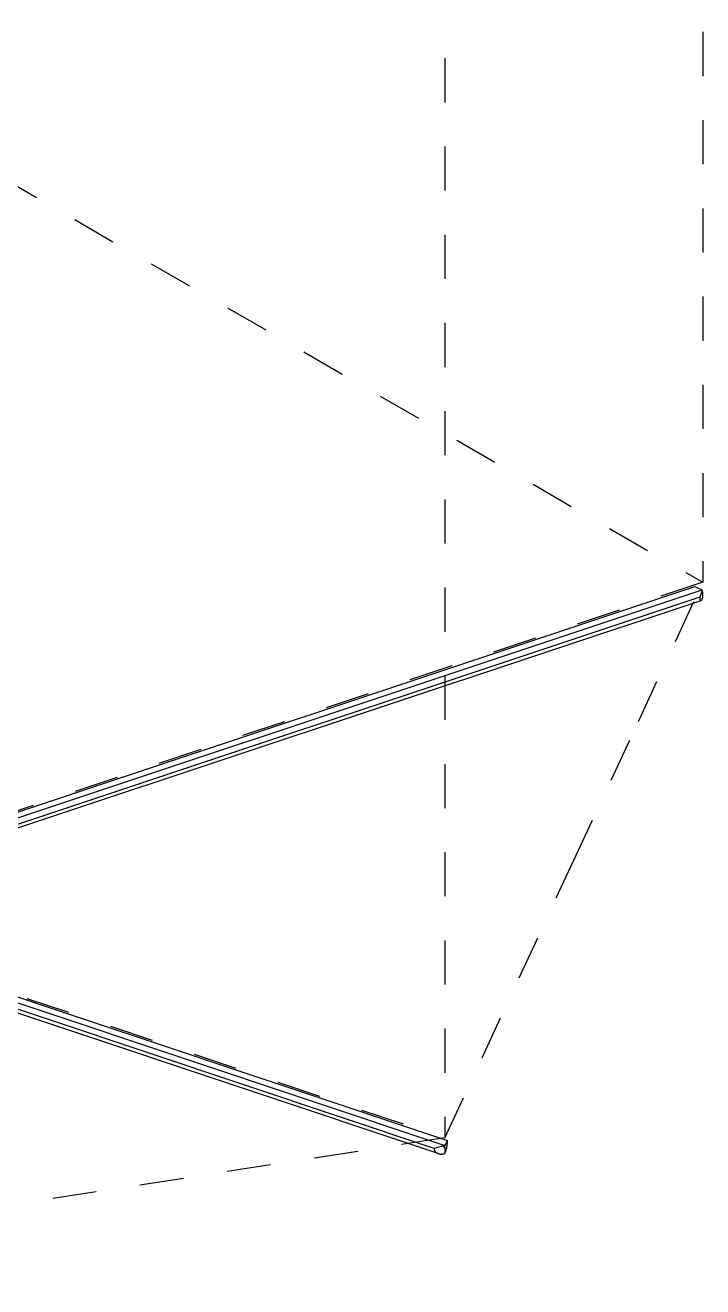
# Model space of a CAD drawing. Header units: millimetres. Extents: x 1.5 to 37.9, y -0.3 to 12.6.
# Drawn here: x 36.332 to 37.868, y 6.778 to 9.638 of the extents above; entities that cross this region are included whole.
import ezdxf

# ---------------------------------------------------------------- set-up
doc = ezdxf.new("R2010")
doc.units = ezdxf.units.MM
doc.linetypes.add('ACAD_ISO02W100', pattern=[15, 12, -3])
doc.layers.add('0.2', color=6, linetype='Continuous', lineweight=15)
doc.layers.add('0.3', color=4, linetype='Continuous', lineweight=20)

msp = doc.modelspace()

# ---------------------------------------------------------------- linework, layer by layer
at = {"layer": '0.2', "linetype": 'ACAD_ISO02W100', "lineweight": -3, "ltscale": 0.008}
for p, q in [((37.8678, 11.6231), (37.8682, 8.3753)), ((37.2832, 10.3633), (37.2836, 7.1156))]:
    msp.add_line(p, q, dxfattribs=at)
for points in [[(36.271, 9.2975), (37.8682, 8.3753)], [(37.8682, 8.3753), (35.7957, 7.6848)], [(37.2836, 7.1156), (37.5759, 7.7455), (37.7222, 8.0595), (37.8682, 8.3753)], [(35.7662, 7.6219), (37.2836, 7.1156)], [(37.2836, 7.1156), (36.1926, 6.9468), (35.6489, 6.8625), (35.1017, 6.7781)]]:
    msp.add_lwpolyline(points, dxfattribs=at)
at = {"layer": '0.3', "lineweight": -3}
for points in [[(37.8663, 8.3571), (35.799, 7.6687)], [(36.0709, 7.7734), (37.8504, 8.3656)], [(37.8504, 8.3656), (37.858, 8.3622), (37.8617, 8.3606), (37.8655, 8.3592)], [(37.867, 8.356), (37.8613, 8.3414)], [(37.8655, 8.3592), (37.8663, 8.3571)], [(37.8663, 8.3571), (37.867, 8.356)], [(37.867, 8.356), (37.867, 8.3553), (37.8671, 8.3546), (37.8672, 8.354), (37.8673, 8.3534), (37.8676, 8.3523), (37.8678, 8.3513)], [(37.8638, 8.3334), (36.0592, 7.733)], [(37.8613, 8.3414), (36.0821, 7.7492)], [(37.8613, 8.3414), (37.8613, 8.3405), (37.8614, 8.3397), (37.8614, 8.3389), (37.8615, 8.3382), (37.8615, 8.3375), (37.8616, 8.3369), (37.8617, 8.3366), (37.8617, 8.3363), (37.8618, 8.336), (37.8618, 8.3357), (37.8619, 8.3355), (37.862, 8.3353), (37.862, 8.335), (37.8621, 8.3348), (37.8621, 8.3347), (37.8622, 8.3346), (37.8622, 8.3345), (37.8623, 8.3344), (37.8623, 8.3344), (37.8623, 8.3343), (37.8624, 8.3342), (37.8624, 8.3341), (37.8625, 8.3341), (37.8625, 8.334), (37.8626, 8.3339), (37.8626, 8.3339), (37.8626, 8.3339), (37.8626, 8.3338), (37.8627, 8.3338), (37.8627, 8.3338), (37.8627, 8.3338), (37.8627, 8.3337), (37.8628, 8.3337), (37.8628, 8.3337), (37.8628, 8.3337), (37.8628, 8.3336), (37.8629, 8.3336), (37.8629, 8.3336), (37.8629, 8.3336), (37.8629, 8.3336), (37.863, 8.3335), (37.863, 8.3335), (37.863, 8.3335), (37.863, 8.3335), (37.8631, 8.3335), (37.8631, 8.3335), (37.8631, 8.3334), (37.8631, 8.3334), (37.8632, 8.3334), (37.8632, 8.3334), (37.8632, 8.3334)], [(37.8638, 8.3334), (37.8639, 8.3334), (37.8639, 8.3335), (37.8639, 8.3335), (37.8639, 8.3335), (37.864, 8.3335), (37.864, 8.3335), (37.864, 8.3335), (37.8641, 8.3335), (37.8641, 8.3335), (37.8641, 8.3336), (37.8642, 8.3336), (37.8642, 8.3336), (37.8643, 8.3337), (37.8643, 8.3337), (37.8644, 8.3338), (37.8645, 8.3338), (37.8645, 8.3339), (37.8646, 8.3339), (37.8646, 8.334), (37.8647, 8.334), (37.8648, 8.3341), (37.8648, 8.3341), (37.8649, 8.3342), (37.865, 8.3343), (37.8651, 8.3345), (37.8653, 8.3347), (37.8654, 8.3348), (37.8655, 8.335), (37.8656, 8.3352), (37.8658, 8.3354), (37.866, 8.3358), (37.8663, 8.3362), (37.8665, 8.3367), (37.8668, 8.3372), (37.867, 8.3378), (37.8673, 8.3384), (37.8678, 8.3396)], [(37.8678, 8.3513), (37.8678, 8.3396)], [(35.7794, 7.614), (37.2895, 7.1096)], [(37.282, 7.0983), (35.7657, 7.6044)], [(37.259, 7.0919), (35.9566, 7.527)], [(37.2683, 7.08), (35.9479, 7.5211)], [(37.28, 7.0976), (37.2748, 7.096), (37.2695, 7.0946), (37.259, 7.0919)], [(37.282, 7.0983), (37.28, 7.0976)], [(37.28, 7.0976), (37.2802, 7.0972), (37.2803, 7.0968), (37.2805, 7.0964), (37.2807, 7.096), (37.2809, 7.0956), (37.281, 7.0952), (37.2812, 7.0948), (37.2814, 7.0944), (37.2818, 7.0937), (37.2823, 7.093), (37.2831, 7.0916)], [(37.284, 7.0999), (37.282, 7.0983)], [(37.2831, 7.0799), (37.2834, 7.0805), (37.2837, 7.0811), (37.284, 7.0817), (37.2843, 7.0824), (37.2846, 7.0831), (37.2849, 7.0839), (37.2855, 7.0856), (37.2861, 7.0873), (37.2866, 7.0893), (37.2872, 7.0913), (37.2877, 7.0935), (37.2881, 7.0956), (37.2885, 7.0977), (37.2888, 7.0998), (37.289, 7.1018), (37.2892, 7.1039), (37.2894, 7.1058), (37.2895, 7.1077), (37.2895, 7.1096)], [(37.2831, 7.0916), (37.2836, 7.0957), (37.284, 7.0999)], [(37.2895, 7.1096), (37.2867, 7.1046), (37.2854, 7.1022), (37.284, 7.0999)], [(37.259, 7.0919), (37.259, 7.0915), (37.259, 7.091), (37.2591, 7.0906), (37.2591, 7.0904), (37.2591, 7.0901), (37.2592, 7.0899), (37.2592, 7.0897), (37.2592, 7.0895), (37.2593, 7.0893), (37.2593, 7.0891), (37.2594, 7.0889), (37.2594, 7.0887), (37.2595, 7.0885), (37.2595, 7.0883), (37.2596, 7.0881), (37.2597, 7.0879), (37.2597, 7.0877), (37.2598, 7.0875), (37.2599, 7.0873), (37.26, 7.0871), (37.2601, 7.0869), (37.2602, 7.0867), (37.2602, 7.0865), (37.2603, 7.0863), (37.2604, 7.0862), (37.2605, 7.086), (37.2606, 7.0858), (37.2608, 7.0856), (37.2609, 7.0855), (37.261, 7.0853), (37.2611, 7.0851), (37.2612, 7.0849), (37.2613, 7.0848), (37.2615, 7.0846), (37.2616, 7.0844), (37.2617, 7.0843), (37.2619, 7.0841), (37.262, 7.084), (37.2622, 7.0838), (37.2624, 7.0835), (37.2628, 7.0832), (37.2631, 7.0829), (37.2634, 7.0826), (37.2638, 7.0824), (37.2641, 7.0821), (37.2645, 7.0818), (37.2649, 7.0816), (37.2653, 7.0814), (37.2657, 7.0811), (37.2661, 7.0809), (37.2666, 7.0807), (37.2671, 7.0805), (37.2676, 7.0802), (37.2682, 7.08)], [(37.2683, 7.08), (37.2687, 7.0799), (37.2692, 7.0797), (37.2696, 7.0796), (37.27, 7.0795), (37.2705, 7.0794), (37.2709, 7.0793), (37.2713, 7.0792), (37.2718, 7.0792), (37.2722, 7.0791), (37.2727, 7.0791), (37.2732, 7.079), (37.2736, 7.079), (37.2741, 7.0789), (37.2746, 7.0789), (37.2755, 7.0789), (37.2764, 7.0789), (37.2774, 7.079), (37.2783, 7.079), (37.2793, 7.0792), (37.2803, 7.0793), (37.2812, 7.0795), (37.2822, 7.0797), (37.2831, 7.0799)], [(37.2831, 7.0916), (37.2831, 7.0799)]]:
    msp.add_lwpolyline(points, dxfattribs=at)

doc.saveas('drawing.dxf')
